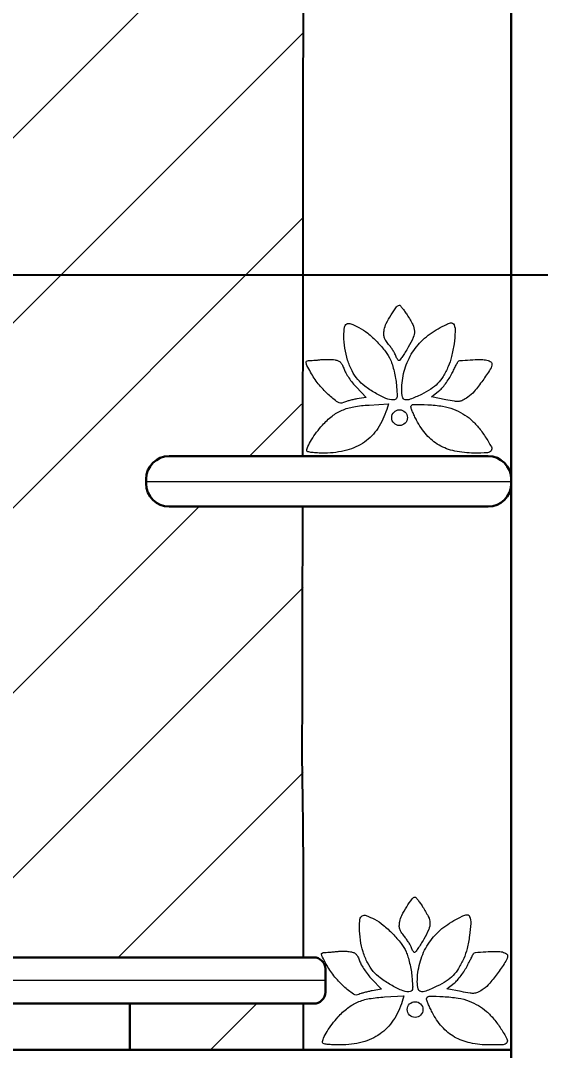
# Model space of a CAD drawing. Header units: millimetres. Extents: x 56222 to 3066687, y -650199 to -121287.
# Drawn here: x 141143.52 to 141154.76, y -184186.24 to -184163.97 of the extents above; entities that cross this region are included whole.
import ezdxf
from ezdxf import colors
from ezdxf.entities.mleader import LeaderData, LeaderLine
from ezdxf.math import Vec2, Vec3

# ---------------------------------------------------------------- set-up
doc = ezdxf.new("R2010")
doc.units = ezdxf.units.MM
doc.header["$MEASUREMENT"] = 0
doc.header["$PDMODE"] = 35
doc.linetypes.add('DASHED', pattern=[0.75, 0.5, -0.25])
doc.layers.get('Defpoints').update_dxf_attribs({"color": 220})
for name, color, linetype, lineweight in [('$TD_AUDIT_GENERATED_(A0BDF17)', 32, 'Continuous', 30), ('FURNITURE', 32, 'Continuous', 9), ('furniture dimensions', 1, 'DASHED', 0), ('Text', 7, 'Continuous', 15), ('wall', 7, 'Continuous', 30)]:
    doc.layers.add(name, color=color, linetype=linetype, lineweight=lineweight)
doc.styles.add('century g', font='GOTHIC.TTF')
doc.styles.add('style4', font='ARIALN.TTF')
doc.dimstyles.new('Archana', dxfattribs={"dimtxt": 2, "dimasz": 0.75, "dimexe": 0.5, "dimexo": 0.5, "dimgap": 0, "dimtad": 0, "dimzin": 0, "dimdsep": 46, "dimlunit": 4, "dimtxsty": 'century g', "dimblk": 'OBLIQUE', "dimcen": 0, "dimdle": 1, "dimclrd": 256, "dimclre": 256, "dimclrt": 256, "dimadec": 0, "dimazin": 0, "dimtfac": 1, "dimtofl": 0, "dimtmove": 1, "dimatfit": 3, "dimfxl": 1, "dimfxlon": 1, "dimtolj": 1, "dimtzin": 0, "dimlwd": -1, "dimlwe": -1, "dimarcsym": 0})

# ---------------------------------------------------------------- blocks, each defined once
blk = doc.blocks.new('_Oblique')
at = {"layer": 'wall', "color": 0, "lineweight": -2}
blk.add_line((-0.5, -0.5), (0.5, 0.5), dxfattribs=at)
blk = doc.blocks.new('*D265')
at = {"layer": 'Defpoints', "color": 0, "linetype": 'Continuous', "lineweight": 30, "transparency": 16777216}
for p in [(141154.129, -184186.233), (141163.983, -184186.233), (141154.129, -184190.233)]:
    blk.add_point(p, dxfattribs=at)
at = {"layer": 'furniture dimensions', "color": 5, "linetype": 'Continuous', "transparency": 16777216}
for p, q in [((141163.983, -184185.233), (141163.983, -184186.533)), ((141159.983, -184186.233), (141164.483, -184186.233)), ((141163.983, -184191.233), (141163.983, -184189.934))]:
    blk.add_line(p, q, dxfattribs=at)
at = {"layer": 'furniture dimensions', "color": 5, "linetype": 'ByBlock', "transparency": 16777216}
blk.add_line((141159.983, -184190.233), (141164.483, -184190.233), dxfattribs=at)
at = {"layer": 'furniture dimensions', "color": 5, "linetype": 'Continuous', "transparency": 16777216, "xscale": 1.5, "yscale": 1.5, "zscale": 1.5}
for p, rotation in [((141163.983, -184186.233), 90), ((141163.983, -184190.233), 270)]:
    blk.add_blockref('_Oblique', p, dxfattribs=dict(at, rotation=rotation))
at = {"layer": 'furniture dimensions', "linetype": 'Continuous', "lineweight": 0, "transparency": 16777216, "insert": (141163.983, -184188.233), "char_height": 3, "attachment_point": 5, "rotation": 90, "style": 'century g'}
blk.add_mtext('\\A1;4"', dxfattribs=at)
blk = doc.blocks.new('*D266')
at = {"layer": 'Defpoints', "color": 0, "linetype": 'Continuous', "lineweight": 30, "transparency": 16777216}
for p in [(141149.629, -184184.233), (141163.983, -184184.233), (141149.629, -184186.233)]:
    blk.add_point(p, dxfattribs=at)
at = {"layer": 'furniture dimensions', "color": 5, "linetype": 'Continuous', "transparency": 16777216}
for p, q in [((141163.983, -184187.233), (141163.983, -184183.233)), ((141163.983, -184185.233), (141169.096, -184183.7)), ((141159.983, -184184.233), (141164.483, -184184.233))]:
    blk.add_line(p, q, dxfattribs=at)
at = {"layer": 'furniture dimensions', "color": 5, "linetype": 'ByBlock', "transparency": 16777216}
blk.add_line((141159.983, -184186.233), (141164.483, -184186.233), dxfattribs=at)
at = {"layer": 'furniture dimensions', "color": 5, "linetype": 'Continuous', "transparency": 16777216, "xscale": 1.5, "yscale": 1.5, "zscale": 1.5}
for p, rotation in [((141163.983, -184184.233), 90), ((141163.983, -184186.233), 270)]:
    blk.add_blockref('_Oblique', p, dxfattribs=dict(at, rotation=rotation))
at = {"layer": 'furniture dimensions', "linetype": 'Continuous', "lineweight": 0, "transparency": 16777216, "insert": (141169.096, -184182.008), "char_height": 3, "attachment_point": 5, "rotation": 90, "style": 'century g'}
blk.add_mtext('\\A1;2"', dxfattribs=at)
blk = doc.blocks.new('*D267')
at = {"layer": 'Defpoints', "color": 0, "linetype": 'Continuous', "lineweight": 30, "transparency": 16777216}
for p in [(141148.019, -184173.391), (141163.983, -184173.391), (141149.629, -184184.233)]:
    blk.add_point(p, dxfattribs=at)
at = {"layer": 'furniture dimensions', "color": 5, "linetype": 'Continuous', "transparency": 16777216}
for p, q in [((141163.983, -184172.391), (141163.983, -184176.198)), ((141159.983, -184173.391), (141164.483, -184173.391)), ((141163.983, -184185.233), (141163.983, -184181.427))]:
    blk.add_line(p, q, dxfattribs=at)
at = {"layer": 'furniture dimensions', "color": 5, "linetype": 'ByBlock', "transparency": 16777216}
blk.add_line((141159.983, -184184.233), (141164.483, -184184.233), dxfattribs=at)
at = {"layer": 'furniture dimensions', "color": 5, "linetype": 'Continuous', "transparency": 16777216, "xscale": 1.5, "yscale": 1.5, "zscale": 1.5}
for p, rotation in [((141163.983, -184173.391), 90), ((141163.983, -184184.233), 270)]:
    blk.add_blockref('_Oblique', p, dxfattribs=dict(at, rotation=rotation))
at = {"layer": 'furniture dimensions', "linetype": 'Continuous', "lineweight": 0, "transparency": 16777216, "insert": (141163.983, -184178.812), "char_height": 3, "attachment_point": 5, "rotation": 90, "style": 'century g'}
blk.add_mtext('\\A1;11"', dxfattribs=at)
blk = doc.blocks.new('*D262')
at = {"layer": 'Defpoints', "color": 0, "linetype": 'Continuous', "lineweight": 30, "transparency": 16777216}
for p in [(141153.555, -184111.242), (141163.983, -184111.242), (141153.555, -184173.391)]:
    blk.add_point(p, dxfattribs=at)
at = {"layer": 'furniture dimensions', "color": 5, "linetype": 'Continuous', "transparency": 16777216}
for p, q in [((141163.983, -184110.242), (141163.983, -184138.383)), ((141159.983, -184111.242), (141164.483, -184111.242)), ((141163.983, -184174.391), (141163.983, -184146.249))]:
    blk.add_line(p, q, dxfattribs=at)
at = {"layer": 'furniture dimensions', "color": 5, "linetype": 'ByBlock', "transparency": 16777216}
blk.add_line((141159.983, -184173.391), (141164.483, -184173.391), dxfattribs=at)
at = {"layer": 'furniture dimensions', "color": 5, "linetype": 'Continuous', "transparency": 16777216, "xscale": 1.5, "yscale": 1.5, "zscale": 1.5}
for p, rotation in [((141163.983, -184111.242), 90), ((141163.983, -184173.391), 270)]:
    blk.add_blockref('_Oblique', p, dxfattribs=dict(at, rotation=rotation))
at = {"layer": 'furniture dimensions', "linetype": 'Continuous', "lineweight": 0, "transparency": 16777216, "insert": (141163.983, -184142.316), "char_height": 3, "attachment_point": 5, "rotation": 90, "style": 'century g'}
blk.add_mtext('\\A1;5\'-2"', dxfattribs=at)

msp = doc.modelspace()

# ---------------------------------------------------------------- linework, layer by layer
at = {"layer": '$TD_AUDIT_GENERATED_(A0BDF17)', "linetype": 'Continuous', "lineweight": 25, "ltscale": 2}
for p, q in [((141149.635, -184186.233), (141149.635, -184185.233)), ((141149.629, -184186.233), (141137.647, -184186.234))]:
    msp.add_line(p, q, dxfattribs=at)
for points in [[(141149.623, -184173.391, 0.000105), (141149.629, -184169.488, 0.000311), (141149.635, -184159.081, 0.00288)], [(141149.635, -184184.233), (141149.635, -184183.973, 0.006278), (141149.61, -184179.965)]]:
    msp.add_lwpolyline(points, format="xyb", dxfattribs=at)
msp.add_arc((131861.595, -184157.963), 9288.041, 359.8642694, 359.8980859, dxfattribs=at)
at = {"layer": 'FURNITURE', "lineweight": 5}
for p, q in [((141138.954, -184170.908), (141149.635, -184160.226)), ((141141.281, -184172.581), (141149.634, -184164.228)), ((141141.916, -184175.946), (141149.63, -184168.231)), ((141148.47, -184173.391), (141149.592, -184172.27)), ((141146.236, -184173.937), (141154.131, -184173.937)), ((141141.105, -184180.757), (141147.378, -184174.483)), ((141142.272, -184183.589), (141149.629, -184176.233)), ((141145.628, -184184.233), (141149.629, -184180.233)), ((141147.628, -184186.233), (141148.628, -184185.233))]:
    msp.add_line(p, q, dxfattribs=at)
at = {"layer": 'FURNITURE', "lineweight": 30}
for p, q in [((141153.629, -184173.391), (141146.734, -184173.391)), ((141146.234, -184173.983), (141146.234, -184173.891)), ((141154.129, -184173.983), (141154.129, -184173.891)), ((141146.734, -184174.483), (141153.629, -184174.483)), ((141125.397, -184184.233), (141149.86, -184184.233)), ((141125.397, -184184.233), (141149.86, -184184.233)), ((141150.11, -184184.483), (141150.11, -184184.983)), ((141150.11, -184184.483), (141150.11, -184184.983)), ((141125.397, -184185.233), (141149.86, -184185.233)), ((141125.397, -184185.233), (141149.86, -184185.233)), ((141145.879, -184186.233), (141145.879, -184185.233)), ((141121.128, -184186.233), (141154.129, -184186.233))]:
    msp.add_line(p, q, dxfattribs=at)
at = {"layer": 'FURNITURE', "lineweight": 13}
for p, q in [((141129.894, -184184.233), (141145.641, -184184.233)), ((141150.11, -184184.733), (141125.147, -184184.733)), ((141150.11, -184184.733), (141136.883, -184184.733)), ((141149.87, -184185.233), (141136.883, -184185.233)), ((141149.87, -184185.233), (141136.883, -184185.233))]:
    msp.add_line(p, q, dxfattribs=at)
at = {"layer": 'FURNITURE', "lineweight": 30}
msp.add_lwpolyline([(141121.128, -184218.242), (141121.114, -184120.9, -0.454845), (141125.128, -184116.242), (141150.129, -184116.242, -0.435086), (141154.129, -184120.56), (141154.129, -184218.242)], format="xyb", dxfattribs=at)
at = {"layer": 'FURNITURE'}
for points in [[(141151.878, -184170.336, -0.02545), (141152, -184170.547, -0.110408), (141152.037, -184170.686, -0.113166), (141152.01, -184170.825, -0.027385), (141151.902, -184171.036, -0.008118), (141151.837, -184171.145, -0.012388), (141151.776, -184171.238, -0.006971), (141151.722, -184171.312, -0.223747), (141151.703, -184171.323, -0.214585), (141151.688, -184171.317, -0.047441), (141151.67, -184171.295, -0.041271), (141151.652, -184171.263, -0.029557), (141151.637, -184171.224, 0.047799), (141151.616, -184171.175, 0.01634), (141151.577, -184171.109, 0.016073), (141151.529, -184171.038, 0.017873), (141151.478, -184170.973, -0.029539), (141151.415, -184170.889, -0.07249), (141151.383, -184170.819, -0.07906), (141151.373, -184170.746, -0.04047), (141151.383, -184170.655, -0.071589), (141151.428, -184170.522, -0.021877), (141151.533, -184170.336, -0.015418), (141151.65, -184170.161, -0.223939), (141151.714, -184170.126, -0.241356), (141151.729, -184170.132, -0.007458), (141151.773, -184170.187, -0.013098), (141151.823, -184170.255, -0.008509)], [(141150.837, -184170.607, -0.051461), (141151.025, -184170.732, -0.02792), (141151.23, -184170.92, -0.027938), (141151.41, -184171.128, -0.058367), (141151.52, -184171.311, -0.033671), (141151.559, -184171.415, -0.015079), (141151.597, -184171.556, -0.014848), (141151.628, -184171.708, -0.019525), (141151.646, -184171.849, -0.006133), (141151.662, -184172.046, -0.067833), (141151.657, -184172.125, -0.21271), (141151.631, -184172.161, -0.13331), (141151.579, -184172.175, -0.103578), (141151.421, -184172.142, -0.027277), (141151.189, -184172.025, -0.028575), (141150.962, -184171.877, -0.060959), (141150.81, -184171.733, -0.0556), (141150.687, -184171.544, -0.040539), (141150.592, -184171.312, -0.038605), (141150.532, -184171.055, -0.038142), (141150.511, -184170.79, -0.031586), (141150.523, -184170.604, -0.237067), (141150.571, -184170.532, -0.224318), (141150.659, -184170.526, -0.028453)], [(141152.895, -184170.548, -0.10479), (141152.918, -184170.698, -0.022441), (141152.893, -184170.961, -0.024459), (141152.84, -184171.237, -0.044449), (141152.766, -184171.455, -0.030842), (141152.656, -184171.667, -0.056549), (141152.538, -184171.822, -0.057695), (141152.39, -184171.944, -0.033479), (141152.188, -184172.056, -0.015095), (141151.945, -184172.162, -0.15236), (141151.836, -184172.17, -0.289935), (141151.779, -184172.113, -0.054427), (141151.762, -184171.959, -0.064772), (141151.815, -184171.555, -0.069734), (141151.969, -184171.188, -0.069531), (141152.218, -184170.877, -0.063825), (141152.55, -184170.636, -0.006585), (141152.729, -184170.541, -0.055952), (141152.814, -184170.509, -0.174824), (141152.863, -184170.514, -0.193131)], [(141150.321, -184171.308, -0.064996), (141150.388, -184171.329, -0.094121), (141150.439, -184171.364, -0.078851), (141150.479, -184171.421, -0.033835), (141150.514, -184171.508, 0.049351), (141150.551, -184171.591, 0.019713), (141150.617, -184171.697, 0.01928), (141150.697, -184171.806, 0.023021), (141150.781, -184171.902), (141150.99, -184172.12), (141150.788, -184172.153, 0.013428), (141150.704, -184172.17, 0.012559), (141150.62, -184172.191, 0.012642), (141150.546, -184172.213, 0.041299), (141150.499, -184172.233, -0.279902), (141150.38, -184172.226, -0.035107), (141150.171, -184172.057, -0.037463), (141149.957, -184171.826, -0.043562), (141149.791, -184171.576, -0.00605), (141149.712, -184171.427, -0.073411), (141149.692, -184171.365, -0.302838), (141149.704, -184171.336, -0.143371), (141149.745, -184171.324, 0.012813), (141149.792, -184171.323, 0.004129), (141149.861, -184171.318, 0.004115), (141149.937, -184171.312, 0.004602), (141150.011, -184171.304, -0.017564), (141150.088, -184171.299, -0.012516), (141150.174, -184171.298, -0.012659), (141150.257, -184171.301, -0.026193)], [(141153.576, -184171.309, -0.039687), (141153.629, -184171.322, -0.053986), (141153.673, -184171.342, -0.066379), (141153.704, -184171.366, -0.195539), (141153.713, -184171.39, -0.1412), (141153.678, -184171.511, -0.014857), (141153.513, -184171.755, -0.018625), (141153.329, -184171.991, -0.067795), (141153.189, -184172.118, -0.030086), (141153.082, -184172.182, -0.09244), (141153.001, -184172.207, -0.066167), (141152.903, -184172.205, -0.010422), (141152.713, -184172.171), (141152.403, -184172.11), (141152.56, -184171.988, 0.045379), (141152.629, -184171.923, 0.020126), (141152.708, -184171.825, 0.019726), (141152.785, -184171.715, 0.025139), (141152.846, -184171.607, -0.000741), (141152.896, -184171.508, -0.001174), (141152.939, -184171.423, -0.000246), (141152.977, -184171.348, -0.054576), (141152.982, -184171.342, -0.204676), (141153.019, -184171.323, -0.003825), (141153.244, -184171.308, -0.008924), (141153.458, -184171.3, -0.045843)], [(141151.436, -184172.381, -0.070923), (141151.242, -184172.791, -0.093488), (141150.955, -184173.087, -0.090588), (141150.573, -184173.264, -0.062638), (141150.099, -184173.325, -0.010446), (141149.938, -184173.322, -0.023226), (141149.815, -184173.312, -0.023254), (141149.729, -184173.296, -0.349792), (141149.711, -184173.274, -0.112709), (141149.732, -184173.181, -0.024343), (141149.811, -184173.035, -0.024515), (141149.92, -184172.874, -0.022598), (141150.048, -184172.719, -0.043477), (141150.256, -184172.526, -0.063927), (141150.47, -184172.399, -0.058326), (141150.724, -184172.323, -0.029783), (141151.055, -184172.285), (141151.473, -184172.262)], [(141152.883, -184172.376, -0.040538), (141153.084, -184172.474, -0.045366), (141153.259, -184172.6, -0.042275), (141153.417, -184172.763, -0.028397), (141153.57, -184172.973, -0.017703), (141153.701, -184173.192, -0.284529), (141153.697, -184173.275, -0.233153), (141153.618, -184173.318, -0.012579), (141153.326, -184173.325, -0.050687), (141152.908, -184173.281, -0.078586), (141152.569, -184173.153, -0.082696), (141152.299, -184172.932, -0.062542), (141152.083, -184172.615, -0.008185), (141152.037, -184172.521, -0.010669), (141151.998, -184172.433, -0.008474), (141151.968, -184172.359, -0.090877), (141151.962, -184172.327, -0.410362), (141152.016, -184172.272, -0.01654), (141152.323, -184172.278, -0.024975), (141152.645, -184172.312, -0.054911)], [(141152.214, -184183.138, -0.02545), (141152.337, -184183.349, -0.110408), (141152.373, -184183.488, -0.113166), (141152.346, -184183.627, -0.027385), (141152.239, -184183.838, -0.008118), (141152.173, -184183.947, -0.012388), (141152.112, -184184.04, -0.006971), (141152.059, -184184.114, -0.223747), (141152.039, -184184.125, -0.214585), (141152.024, -184184.119, -0.047441), (141152.006, -184184.096, -0.041271), (141151.988, -184184.064, -0.029557), (141151.973, -184184.026, 0.047799), (141151.953, -184183.977, 0.01634), (141151.914, -184183.911, 0.016073), (141151.865, -184183.84, 0.017873), (141151.815, -184183.775, -0.029539), (141151.752, -184183.69, -0.07249), (141151.719, -184183.621, -0.07906), (141151.709, -184183.548, -0.04047), (141151.719, -184183.457, -0.071589), (141151.764, -184183.323, -0.021877), (141151.869, -184183.138, -0.015418), (141151.986, -184182.963, -0.223939), (141152.05, -184182.927, -0.241356), (141152.065, -184182.934, -0.007458), (141152.109, -184182.988, -0.013098), (141152.16, -184183.057, -0.008509)], [(141151.173, -184183.409, -0.051461), (141151.361, -184183.534, -0.02792), (141151.566, -184183.722, -0.027938), (141151.746, -184183.93, -0.058367), (141151.856, -184184.113, -0.033671), (141151.895, -184184.217, -0.015079), (141151.933, -184184.358, -0.014848), (141151.964, -184184.51, -0.019525), (141151.982, -184184.65, -0.006133), (141151.998, -184184.848, -0.067833), (141151.993, -184184.927, -0.21271), (141151.967, -184184.963, -0.13331), (141151.915, -184184.977, -0.103578), (141151.757, -184184.944, -0.027277), (141151.525, -184184.827, -0.028575), (141151.298, -184184.678, -0.060959), (141151.146, -184184.535, -0.0556), (141151.023, -184184.346, -0.040539), (141150.928, -184184.114, -0.038605), (141150.868, -184183.857, -0.038142), (141150.848, -184183.592, -0.031586), (141150.859, -184183.405, -0.237067), (141150.907, -184183.334, -0.224318), (141150.995, -184183.328, -0.028453)], [(141153.231, -184183.35, -0.10479), (141153.255, -184183.499, -0.022441), (141153.229, -184183.762, -0.024459), (141153.176, -184184.039, -0.044449), (141153.102, -184184.257, -0.030842), (141152.992, -184184.469, -0.056549), (141152.874, -184184.624, -0.057695), (141152.726, -184184.746, -0.033479), (141152.524, -184184.858, -0.015095), (141152.281, -184184.964, -0.15236), (141152.172, -184184.972, -0.289935), (141152.115, -184184.915, -0.054427), (141152.099, -184184.761, -0.064772), (141152.151, -184184.357, -0.069734), (141152.305, -184183.99, -0.069531), (141152.555, -184183.679, -0.063825), (141152.887, -184183.438, -0.006585), (141153.066, -184183.343, -0.055952), (141153.151, -184183.311, -0.174824), (141153.199, -184183.315, -0.193131)], [(141150.657, -184184.11, -0.064996), (141150.724, -184184.13, -0.094121), (141150.775, -184184.166, -0.078851), (141150.815, -184184.223, -0.033835), (141150.85, -184184.309, 0.049351), (141150.887, -184184.392, 0.019713), (141150.953, -184184.498, 0.01928), (141151.033, -184184.608, 0.023021), (141151.117, -184184.704), (141151.326, -184184.922), (141151.124, -184184.955, 0.013428), (141151.041, -184184.971, 0.012559), (141150.956, -184184.992, 0.012642), (141150.882, -184185.015, 0.041299), (141150.835, -184185.035, -0.279902), (141150.717, -184185.027, -0.035107), (141150.508, -184184.859, -0.037463), (141150.293, -184184.628, -0.043562), (141150.128, -184184.378, -0.00605), (141150.049, -184184.228, -0.073411), (141150.028, -184184.167, -0.302838), (141150.04, -184184.138, -0.143371), (141150.081, -184184.126, 0.012813), (141150.128, -184184.124, 0.004129), (141150.197, -184184.12, 0.004115), (141150.274, -184184.114, 0.004602), (141150.347, -184184.106, -0.017564), (141150.424, -184184.1, -0.012516), (141150.511, -184184.099, -0.012659), (141150.593, -184184.102, -0.026193)], [(141153.912, -184184.11, -0.039687), (141153.965, -184184.123, -0.053986), (141154.009, -184184.144, -0.066379), (141154.04, -184184.168, -0.195539), (141154.05, -184184.192, -0.1412), (141154.015, -184184.312, -0.014857), (141153.849, -184184.557, -0.018625), (141153.665, -184184.793, -0.067795), (141153.525, -184184.92, -0.030086), (141153.418, -184184.984, -0.09244), (141153.338, -184185.008, -0.066167), (141153.239, -184185.006, -0.010422), (141153.049, -184184.973), (141152.739, -184184.912), (141152.896, -184184.789, 0.045379), (141152.965, -184184.724, 0.020126), (141153.045, -184184.627, 0.019726), (141153.121, -184184.517, 0.025139), (141153.182, -184184.409, -0.000741), (141153.232, -184184.31, -0.001174), (141153.275, -184184.225, -0.000246), (141153.314, -184184.15, -0.054576), (141153.318, -184184.144, -0.204676), (141153.355, -184184.124, -0.003825), (141153.581, -184184.11, -0.008924), (141153.794, -184184.102, -0.045843)], [(141151.772, -184185.183, -0.070923), (141151.579, -184185.593, -0.093488), (141151.292, -184185.889, -0.090588), (141150.909, -184186.066, -0.062638), (141150.435, -184186.127, -0.010446), (141150.274, -184186.124, -0.023226), (141150.152, -184186.113, -0.023254), (141150.065, -184186.098, -0.349792), (141150.047, -184186.075, -0.112709), (141150.068, -184185.983, -0.024343), (141150.147, -184185.837, -0.024515), (141150.257, -184185.675, -0.022598), (141150.384, -184185.521, -0.043477), (141150.592, -184185.328, -0.063927), (141150.806, -184185.201, -0.058326), (141151.06, -184185.125, -0.029783), (141151.391, -184185.087), (141151.809, -184185.064)], [(141153.22, -184185.178, -0.040538), (141153.421, -184185.275, -0.045366), (141153.595, -184185.401, -0.042275), (141153.754, -184185.565, -0.028397), (141153.907, -184185.775, -0.017703), (141154.037, -184185.994, -0.284529), (141154.033, -184186.077, -0.233153), (141153.954, -184186.12, -0.012579), (141153.662, -184186.127, -0.050687), (141153.244, -184186.083, -0.078586), (141152.905, -184185.955, -0.082696), (141152.635, -184185.734, -0.062542), (141152.419, -184185.416, -0.008185), (141152.373, -184185.322, -0.010669), (141152.334, -184185.235, -0.008474), (141152.305, -184185.16, -0.090877), (141152.299, -184185.129, -0.410362), (141152.353, -184185.074, -0.01654), (141152.659, -184185.08, -0.024975), (141152.981, -184185.113, -0.054911)]]:
    msp.add_lwpolyline(points, format="xyb", close=True, dxfattribs=at)
for centre in [(141151.715, -184172.558), (141152.051, -184185.36)]:
    msp.add_circle(centre, 0.17, dxfattribs=at)
at = {"layer": 'FURNITURE', "lineweight": 30}
for centre, radius, start, end in [((141146.734, -184173.891), 0.5, 90, 180), ((141153.629, -184173.891), 0.5, 0, 90), ((141146.734, -184173.983), 0.5, 180, 270), ((141153.629, -184173.983), 0.5, 270, 0), ((141149.86, -184184.483), 0.25, 0, 90), ((141149.86, -184184.483), 0.25, 0, 90), ((141149.86, -184184.983), 0.25, 270, 0), ((141149.86, -184184.983), 0.25, 270, 0)]:
    msp.add_arc(centre, radius, start, end, dxfattribs=at)

# ---------------------------------------------------------------- dimensions: what is measured, and where the dimension line sits
at = {"layer": 'furniture dimensions', "color": 5, "linetype": 'Continuous', "lineweight": 0}
for base, p1, p2, picture, middle in [((141163.983, -184111.242), (141153.555, -184173.391), (141153.555, -184111.242), '*D262', (141163.983, -184142.316)), ((141163.983, -184173.391), (141149.629, -184184.233), (141148.019, -184173.391), '*D267', (141163.983, -184178.812)), ((141163.983, -184184.233), (141149.629, -184186.233), (141149.629, -184184.233), '*D266', (141169.096, -184183.7)), ((141163.983, -184186.233), (141154.129, -184190.233), (141154.129, -184186.233), '*D265', (141163.983, -184188.233))]:
    dim = msp.add_linear_dim(base=base, p1=p1, p2=p2, angle=90, dimstyle='Archana', override={"dimtxt": 3, "dimasz": 1.5, "dimdec": 0, "dimclrd": 5, "dimclre": 5, "dimfxl": 4}, dxfattribs=at)
    dim.commit()
    dim.dimension.update_dxf_attribs({"geometry": picture, "text_midpoint": middle})

# ---------------------------------------------------------------- leaders
at = {"layer": 'Text', "color": 1, "lineweight": 0, "ltscale": 20}
ml = msp.add_multileader_mtext('Standard', dxfattribs=at)
ml.set_content('Texture/\\PStone', color=1, style='style4')
ml.set_leader_properties()
ml.build(insert=Vec2(0, 0))
ml.multileader.update_dxf_attribs({"dogleg_length": 2.025, "arrow_head_size": 2})
ctx = ml.context
ctx.base_point, ctx.char_height, ctx.arrow_head_size, ctx.landing_gap_size, ctx.plane_origin = Vec3(141169.255, -184169.469), 3, 2, 0.4, Vec3(141102.22, -184169.469)
notes = []
notes.append((ctx, [(0, (1, 1, 0), (141167.23, -184169.469), (1, 0), 2.025, [(0, [(141102.22, -184169.469)], 0, [])])]))
ctx.mtext.insert, ctx.mtext.width = Vec3(141169.655, -184167.943), 11.41678
for ctx, leaders in notes:
    for number, flags, end, landing, length, lines in leaders:
        leader = LeaderData()
        leader.index, (leader.has_last_leader_line, leader.has_dogleg_vector, leader.attachment_direction) = number, flags
        leader.last_leader_point, leader.dogleg_vector, leader.dogleg_length = Vec3(end), Vec3(landing), length
        for number, points, colour, breaks in lines:
            line = LeaderLine()
            line.index, line.vertices, line.color, line.breaks = number, Vec3.list(points), colors.encode_raw_color(colour), breaks
            leader.lines.append(line)
        ctx.leaders.append(leader)

doc.saveas('drawing.dxf')
